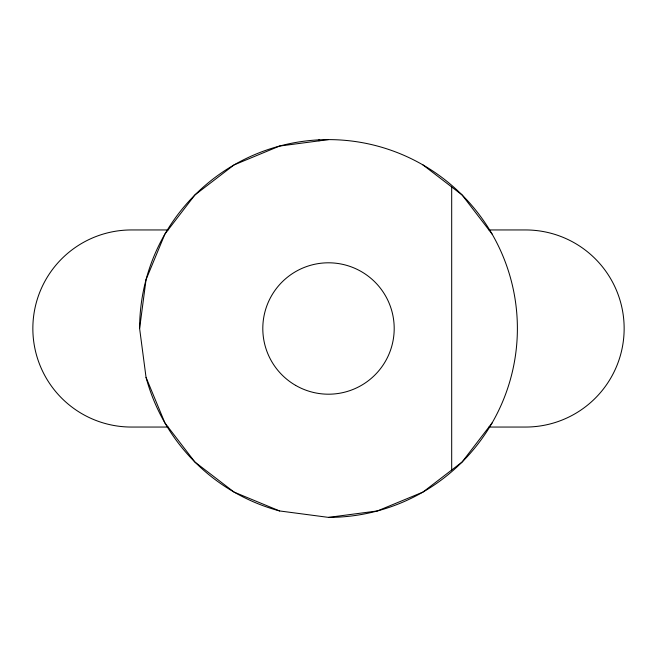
<?xml version="1.0" encoding="UTF-8"?>
<svg xmlns="http://www.w3.org/2000/svg" width="657" height="657" viewBox="0 0 657 657"><rect width="100%" height="100%" fill="white"/><g stroke="black" fill="none" stroke-linecap="round" stroke-linejoin="round"><path stroke-width="0.99" d="M319.039 140.861L319.039 139.613M451.688 470.026L451.688 186.974M139.613 328.5L146.051 279.611L164.915 234.056L194.94 194.932L234.056 164.915L279.611 146.051L328.5 139.613A188.888 188.888 0 0 1 517.388 328.5A188.888 188.888 0 0 1 328.5 517.388L279.611 510.949L234.056 492.085L194.94 462.06L164.915 422.944L146.051 377.389L139.613 328.5A188.888 188.888 0 0 1 328.5 139.613M492.085 422.944L462.06 462.06L422.944 492.085L377.389 510.949L328.5 517.388M168.069 229.95L131.4 229.95A98.55 98.55 0 0 0 32.85 328.5A98.55 98.55 0 0 0 131.4 427.05L168.069 427.05M488.931 229.95L525.6 229.95A98.55 98.55 0 0 1 624.15 328.5A98.55 98.55 0 0 1 525.6 427.05L488.931 427.05M422.944 164.915L462.06 194.94L492.085 234.056M279.611 510.949A188.888 188.888 0 0 1 146.051 377.389M295.65 385.396A65.7 65.7 0 0 0 394.2 328.5A65.7 65.7 0 0 0 295.65 271.604A65.7 65.7 0 0 0 295.65 385.396"/></g></svg>
